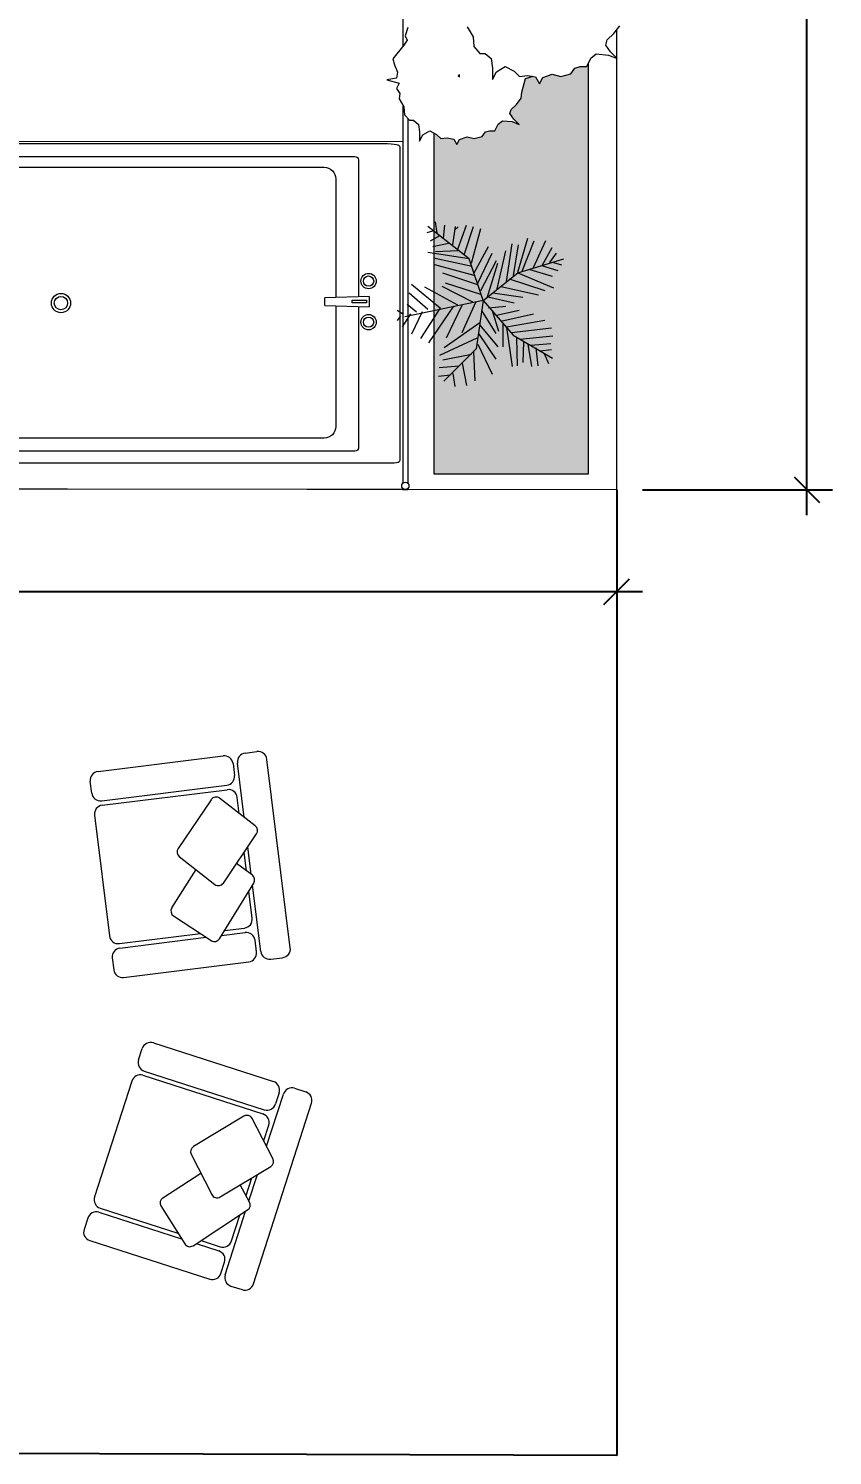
# Model space of a CAD drawing. Header units: millimetres. Extents: x 930 to 6336, y 2219 to 4338.
# Drawn here: x 5433 to 5747, y 2515 to 3071 of the extents above; entities that cross this region are included whole.
import ezdxf

# ---------------------------------------------------------------- set-up
doc = ezdxf.new("R2010")
doc.units = ezdxf.units.MM
for name, color, linetype, lineweight in [('arredi', 5, 'Continuous', 18), ('piante', 102, 'Continuous', 18), ('QUOTE', 3, 'Continuous', 9), ('serramenti e scale', 4, 'Continuous', 18)]:
    doc.layers.add(name, color=color, linetype=linetype, lineweight=lineweight)
doc.layers.add('muri non sezionati', color=2, linetype='Continuous')
doc.styles.get("Standard").update_dxf_attribs({"font": 'arial.ttf'})
doc.dimstyles.new('ook', dxfattribs={"dimtxt": 15, "dimasz": 10, "dimexe": 10, "dimexo": 10, "dimgap": 5, "dimtad": 1, "dimtoh": 1, "dimdec": 0, "dimzin": 0, "dimdsep": 46, "dimtxsty": 'Standard', "dimblk": 'OBLIQUE', "dimcen": 0.09, "dimdle": 10, "dimclrt": 3, "dimadec": 0, "dimazin": 0, "dimtfac": 1, "dimtdec": 0, "dimtofl": 0, "dimtmove": 0, "dimatfit": 3, "dimldrblk": 'OBLIQUE', "dimfxl": 1, "dimtfill": 2, "dimtfillclr": 250, "dimtolj": 1, "dimtzin": 0, "dimarcsym": 0})

# ---------------------------------------------------------------- blocks, each defined once
blk = doc.blocks.new('_Oblique')
at = {"color": 0, "linetype": 'ByBlock', "lineweight": -2}
blk.add_line((-0.5, -0.5), (0.5, 0.5), dxfattribs=at)
blk = doc.blocks.new('*D60')
at = {"layer": 'Defpoints', "color": 0, "transparency": 16777216}
for p in [(5662.93, 3591.3), (5736.82, 3591.3), (5662.69, 2891.58)]:
    blk.add_point(p, dxfattribs=at)
at = {"layer": 'QUOTE', "color": 0, "lineweight": -2, "transparency": 16777216}
for p, q in [((5736.82, 2881.58), (5736.82, 3601.3)), ((5672.93, 3591.3), (5746.82, 3591.3)), ((5672.69, 2891.58), (5746.82, 2891.58))]:
    blk.add_line(p, q, dxfattribs=at)
at = {"layer": 'QUOTE', "color": 0, "lineweight": -2, "transparency": 16777216, "xscale": 10, "yscale": 10, "zscale": 10}
for p, rotation in [((5736.82, 3591.3), 90), ((5736.82, 2891.58), 270)]:
    blk.add_blockref('_Oblique', p, dxfattribs=dict(at, rotation=rotation))
at = {"layer": 'QUOTE', "color": 3, "transparency": 16777216, "insert": (5724.16, 3241.44), "char_height": 15, "attachment_point": 5, "rotation": 90, "bg_fill": 1, "box_fill_scale": 1.1, "bg_fill_color": 250, "bg_fill_transparency": 0}
blk.add_mtext('\\A1;700', dxfattribs=at)
blk = doc.blocks.new('*D22')
at = {"layer": 'Defpoints', "color": 0, "transparency": 16777216}
for p in [(5018.1, 2892.1), (5662.69, 2891.58), (5662.69, 2851.88)]:
    blk.add_point(p, dxfattribs=at)
at = {"layer": 'QUOTE', "color": 0, "lineweight": -2, "transparency": 16777216}
for p, q in [((5018.1, 2882.1), (5018.1, 2841.88)), ((5662.69, 2881.58), (5662.69, 2841.88)), ((5008.1, 2851.88), (5672.69, 2851.88))]:
    blk.add_line(p, q, dxfattribs=at)
at = {"layer": 'QUOTE', "color": 0, "lineweight": -2, "transparency": 16777216, "xscale": 10, "yscale": 10, "zscale": 10, "rotation": 180}
blk.add_blockref('_Oblique', (5018.1, 2851.88), dxfattribs=at)
at = {"layer": 'QUOTE', "color": 0, "lineweight": -2, "transparency": 16777216, "xscale": 10, "yscale": 10, "zscale": 10}
blk.add_blockref('_Oblique', (5662.69, 2851.88), dxfattribs=at)
at = {"layer": 'QUOTE', "color": 3, "transparency": 16777216, "insert": (5340.39, 2864.54), "char_height": 15, "attachment_point": 5, "bg_fill": 1, "box_fill_scale": 1.1, "bg_fill_color": 250, "bg_fill_transparency": 0}
blk.add_mtext('\\A1;645', dxfattribs=at)

msp = doc.modelspace()

# ---------------------------------------------------------------- hatches: boundary and pattern name
at = {"layer": 'piante'}
h = msp.add_hatch(dxfattribs=at)
h.set_pattern_fill('AR-SAND', color=256, scale=3, angle=90, style=0)
h.set_pattern_definition([(127.5, (-69208.5735, -55951.5872), (-5.7804713, -0.18898007), [0, -4.56, 0, -5.1, 0, -4.875]), (97.5, (-69208.5735, -55951.587), (-8.4664382, 5.3093301), [0, -2.46, 0, -4.11, 0, -1.575]), (57.5, (-69208.5735, -55955.277), (-0.01697716, 9.34242559), [0, -1.5, 0, -5.4, 0, -7.05]), (47.5, (-69208.5735, -55955.277), (-2.6330267, 9.0183798), [0, -0.75, 0, -3.54, 0, -4.05])])
h.paths.add_polyline_path([(5629.92, 3052.65), (5627.12, 3051.84), (5625.66, 3046.46), (5625.45, 3044.19), (5623.57, 3041.74), (5621.49, 3039.79), (5621.07, 3038.16), (5622.53, 3036.05), (5624.62, 3033.93), (5621.9, 3035.07), (5618.15, 3035.4), (5616.48, 3034.09), (5615.23, 3031.49), (5613.14, 3031.49), (5611.47, 3031), (5610.22, 3029.21), (5607.09, 3028.4), (5604.38, 3029.05), (5601.45, 3028.07), (5600.41, 3026.12), (5599.16, 3028.23), (5596.65, 3028.72), (5594.15, 3028.4), (5592.48, 3030.02), (5591.58, 3030.51), (5591.58, 2897.65), (5651.58, 2897.65), (5651.58, 3057.54), (5651.09, 3056.51), (5648.48, 3056.51), (5646.39, 3055.9), (5644.83, 3053.67), (5640.91, 3052.65), (5637.52, 3053.46), (5633.87, 3052.24), (5632.57, 3049.8), (5631, 3052.44)])
h.paths.add_polyline_path([(5603.95, 2978.92), (5604.01, 2978.9), (5604.04, 2978.95)], flags=16)
h.paths.add_polyline_path([(5609.61, 3268.62), (5607.09, 3269.42), (5605.63, 3270.2), (5604.59, 3273.12), (5601.52, 3269.48), (5601.66, 3273.23), (5600.97, 3274.14), (5598.88, 3273.98), (5595.53, 3276.49), (5592.94, 3277.7), (5591.83, 3281.01), (5591.58, 3281.24), (5591.58, 3076.55), (5594.36, 3076.74), (5595.61, 3078.21), (5595.61, 3082.27), (5595.4, 3085.2), (5596.65, 3081.95), (5598.12, 3079.02), (5599.99, 3078.37), (5602.71, 3078.86), (5603.58, 3078.06), (5604.39, 3079.71), (5598.4, 3081.34), (5603.09, 3082.15), (5603.61, 3085), (5602.05, 3088.66), (5601.26, 3091.51), (5606.74, 3098.22), (5608.31, 3100.67), (5607.26, 3102.7), (5607.45, 3103.27), (5606.24, 3102.55), (5605.46, 3101.02), (5605.46, 3103.26), (5605.19, 3105.09), (5604.02, 3106.11), (5602.98, 3106.11), (5601.8, 3107.43), (5601.67, 3109.36), (5600.5, 3111.3), (5600.63, 3112.62), (5599.85, 3113.84), (5600.5, 3115.16), (5597.5, 3115.98), (5599.85, 3116.38), (5600.11, 3117.81), (5599.33, 3119.64), (5598.93, 3121.06), (5601.67, 3124.42), (5602.46, 3125.64), (5601.93, 3126.66), (5602.59, 3128.69), (5603.89, 3128.59), (5604.8, 3128.9), (5606.63, 3130.63), (5607.8, 3131.64), (5610.8, 3131.85), (5611.59, 3132.76), (5611.59, 3135.31), (5611.45, 3137.14), (5612.24, 3135.1), (5613.15, 3133.27), (5614.32, 3132.86), (5616.02, 3133.17), (5616.8, 3132.46), (5620.06, 3132.05), (5620.72, 3132.56), (5620.98, 3132.15), (5622.15, 3131.54), (5622.8, 3131.03), (5623.06, 3129.51), (5624.89, 3131.03), (5624.5, 3129.2), (5624.76, 3128.69), (5625.8, 3128.59), (5627.24, 3127.07), (5628.41, 3126.25), (5628.67, 3124.52), (5629.71, 3123.2), (5630.37, 3120.96), (5630.24, 3119.44), (5630.76, 3118.01), (5631.28, 3117.6), (5634.41, 3117.2), (5631.28, 3116.28), (5631.05, 3115.46), (5632.04, 3115.11), (5635.44, 3115.72), (5637, 3114.3), (5643.52, 3113.48), (5644.83, 3114.5), (5645.35, 3113.69), (5647.7, 3112.47), (5649, 3111.45), (5649.52, 3108.4), (5651.58, 3110.12), (5651.58, 3168.96), (5646.37, 3176.74), (5648.2, 3189.56), (5631.32, 3186.45), (5631.44, 3186.64), (5631.61, 3186.51), (5648.2, 3189.56), (5642.8, 3205.76), (5642.69, 3205.85), (5642.78, 3205.84), (5648.2, 3189.56), (5649.8, 3190.84), (5651.58, 3196.56), (5651.58, 3259.82), (5650.66, 3258.58), (5649.68, 3257.38), (5646.76, 3256.66), (5646.15, 3255.63), (5646.58, 3253.12), (5647.03, 3251.34), (5645.9, 3253.21), (5644.69, 3254.86), (5643.46, 3255.06), (5641.85, 3254.47), (5640.95, 3255.03), (5637.67, 3254.87), (5637.12, 3254.26), (5636.79, 3254.62), (5635.53, 3255.02), (5634.8, 3255.41), (5634.28, 3256.86), (5632.74, 3255.05), (5632.81, 3256.92), (5632.47, 3257.38), (5631.42, 3257.3), (5629.75, 3258.55), (5628.45, 3259.15), (5627.9, 3260.81), (5626.64, 3261.94), (5625.62, 3264.03), (5625.48, 3265.56), (5624.73, 3266.87), (5624.14, 3267.18), (5620.99, 3267.04), (5623.91, 3268.48), (5623.99, 3269.34), (5622.96, 3269.5), (5619.72, 3268.32), (5617.94, 3269.45), (5611.37, 3269.14), (5610.26, 3267.91)])

# ---------------------------------------------------------------- linework, layer by layer
at = {"layer": 'arredi'}
for p, q in [((5561.99, 3019.72), (5561.98, 2966.76)), ((5566.18, 2966.88), (5548.83, 2966.38)), ((5548.83, 2963.38), (5548.83, 2966.38)), ((5566.18, 2966.88), (5566.18, 2962.88)), ((5548.83, 2963.38), (5566.18, 2962.88)), ((5561.98, 2963), (5561.97, 2907.68)), ((5460.46, 2781.78), (5509.23, 2787.85)), ((5517.83, 2788.92), (5522.42, 2789.49)), ((5535.43, 2713.03), (5526.29, 2786.47)), ((5513.1, 2784.83), (5513.67, 2780.24)), ((5517.45, 2763.84), (5514.82, 2785.05)), ((5458.01, 2773.32), (5457.44, 2777.91)), ((5461.88, 2770.31), (5510.65, 2776.37)), ((5462.1, 2768.59), (5510.87, 2774.65)), ((5504.53, 2770.76), (5491.66, 2751.72)), ((5521.73, 2760.52), (5507.86, 2771.29)), ((5515.52, 2765.35), (5514.74, 2771.64)), ((5459.08, 2764.72), (5464.93, 2717.67)), ((5509.36, 2738.28), (5522.23, 2757.4)), ((5492.15, 2748.61), (5506.02, 2737.75)), ((5518.29, 2743.05), (5517.4, 2750.22)), ((5520.22, 2741.61), (5518.88, 2752.41)), ((5489.23, 2728.59), (5498.67, 2743.51)), ((5520.63, 2741.3), (5514.49, 2745.9)), ((5507.81, 2716.58), (5521.21, 2738.23)), ((5523.95, 2711.61), (5520.74, 2737.46)), ((5520.59, 2724.59), (5519.28, 2735.11)), ((5489.92, 2725.42), (5504.58, 2715.86)), ((5509.77, 2719.75), (5517.57, 2720.72)), ((5468.8, 2714.65), (5500.4, 2718.58)), ((5469.02, 2712.93), (5502.65, 2717.11)), ((5508.6, 2717.85), (5517.79, 2719)), ((5522.23, 2711.39), (5521.66, 2715.98)), ((5466, 2709.06), (5466.58, 2704.47)), ((5527.82, 2708.59), (5532.41, 2709.16)), ((5470.45, 2701.46), (5519.21, 2707.52)), ((5482.05, 2675.98), (5528.83, 2660.92)), ((5476.26, 2669.34), (5477.68, 2673.74)), ((5478.5, 2664.97), (5525.28, 2649.91)), ((5473.61, 2661.08), (5459.08, 2615.95)), ((5477.97, 2663.32), (5524.75, 2648.26)), ((5526.17, 2635.68), (5532.72, 2656.02)), ((5531.07, 2656.55), (5529.65, 2652.15)), ((5537.08, 2658.26), (5541.48, 2656.84)), ((5517.36, 2647.41), (5497.67, 2635.57)), ((5521.05, 2582.03), (5543.72, 2652.48)), ((5528.65, 2630.87), (5520.61, 2646.48)), ((5525.05, 2637.86), (5526.99, 2643.9)), ((5496.8, 2632.53), (5504.8, 2616.84)), ((5485.71, 2615.62), (5500.56, 2625.16)), ((5508.06, 2615.92), (5527.79, 2627.83)), ((5519.55, 2613.9), (5515.92, 2620.66)), ((5518.16, 2616.48), (5520.38, 2623.35)), ((5519.3, 2614.35), (5522.64, 2624.72)), ((5460.79, 2609.94), (5493.05, 2599.55)), ((5461.32, 2611.59), (5491.62, 2601.83)), ((5485, 2612.45), (5494.26, 2597.6)), ((5497.5, 2596.89), (5518.78, 2610.87)), ((5510.04, 2585.58), (5518.02, 2610.38)), ((5512.46, 2598.77), (5515.71, 2608.86)), ((5456.42, 2607.7), (5455, 2603.29)), ((5457.24, 2598.93), (5504.02, 2583.87)), ((5498.75, 2597.72), (5507.57, 2594.88)), ((5500.61, 2598.94), (5508.1, 2596.53)), ((5508.39, 2586.11), (5509.81, 2590.51)), ((5512.28, 2581.21), (5516.68, 2579.79))]:
    msp.add_line(p, q, dxfattribs=at)
msp.add_lwpolyline([(5579.31, 2891.65), (5579.31, 2891.65), (5317.8, 2891.86), (5317.8, 3027.36), (5579.31, 3027.29), (5579.31, 2894.1)], dxfattribs=at)
msp.add_lwpolyline([(5559.49, 2965.38), (5565.18, 2965.38), (5565.18, 2964.38), (5559.49, 2964.38)], close=True, dxfattribs=at)
for centre, radius in [((5565.94, 2972.88), 3), ((5565.94, 2972.88), 2), ((5446.01, 2964.31), 3.75), ((5446.01, 2964.31), 2.6), ((5565.94, 2956.88), 3), ((5565.94, 2956.88), 2)]:
    msp.add_circle(centre, radius, dxfattribs=at)
for centre, radius, start, end in [((5509.65, 2784.4), 3.47, 7.0881, 97.0881), ((5518.26, 2785.47), 3.47, 97.0881, 187.0881), ((5522.85, 2786.05), 3.47, 7.0881, 97.0881), ((5460.89, 2778.34), 3.47, 97.0881, 187.0881), ((5510.23, 2779.81), 3.47, 277.0881, 7.0881), ((5461.46, 2773.75), 3.47, 187.0881, 277.0881), ((5506.44, 2769.47), 2.31, 52.1703, 145.9533), ((5511.3, 2771.21), 3.47, 7.0881, 97.0881), ((5462.53, 2765.14), 3.47, 97.0881, 187.0881), ((5520.32, 2758.69), 2.31, 326.0531, 52.1703), ((5493.58, 2750.43), 2.31, 145.9533, 231.9406), ((5507.44, 2739.57), 2.31, 231.9406, 326.0531), ((5519.25, 2739.45), 2.31, 328.2332, 53.1614), ((5491.18, 2727.36), 2.31, 147.6758, 236.8907), ((5517.15, 2724.16), 3.47, 277.0881, 7.0881), ((5468.38, 2718.1), 3.47, 187.0881, 277.0881), ((5505.84, 2717.8), 2.31, 236.8907, 328.2332), ((5518.22, 2715.55), 3.47, 7.0881, 97.0881), ((5469.45, 2709.49), 3.47, 97.0881, 187.0881), ((5518.79, 2710.96), 3.47, 277.0881, 7.0881), ((5527.39, 2712.03), 3.47, 187.0881, 277.0881), ((5531.98, 2712.61), 3.47, 277.0881, 7.0881), ((5470.02, 2704.9), 3.47, 187.0881, 277.0881), ((5480.98, 2672.68), 3.47, 72.1562, 162.1562), ((5479.57, 2668.27), 3.47, 162.1562, 252.1562), ((5476.91, 2660.02), 3.47, 72.1562, 162.1562), ((5527.76, 2657.62), 3.47, 342.1562, 72.1562), ((5536.02, 2654.96), 3.47, 72.1562, 162.1562), ((5540.42, 2653.54), 3.47, 342.1562, 72.1562), ((5518.55, 2645.42), 2.31, 27.2384, 121.0214), ((5523.69, 2644.96), 3.47, 342.1562, 72.1562), ((5526.35, 2653.21), 3.47, 252.1562, 342.1562), ((5498.86, 2633.58), 2.31, 121.0214, 207.0087), ((5526.59, 2629.81), 2.31, 301.1212, 27.2384), ((5462.38, 2614.89), 3.47, 162.1562, 252.1562), ((5486.96, 2613.67), 2.31, 122.7439, 211.9589), ((5506.86, 2617.9), 2.31, 207.0087, 301.1212), ((5517.51, 2612.81), 2.31, 303.3013, 28.2296), ((5459.72, 2606.63), 3.47, 72.1562, 162.1562), ((5458.31, 2602.23), 3.47, 162.1562, 252.1562), ((5496.23, 2598.82), 2.31, 211.9589, 303.3013), ((5509.16, 2599.83), 3.47, 252.1562, 342.1562), ((5506.5, 2591.57), 3.47, 342.1562, 72.1562), ((5505.09, 2587.17), 3.47, 252.1562, 342.1562), ((5513.34, 2584.51), 3.47, 162.1562, 252.1562), ((5517.74, 2583.1), 3.47, 252.1562, 342.1562)]:
    msp.add_arc(centre, radius, start, end, dxfattribs=at)
for points, knots in [([(5318.8, 3024.92), (5318.8, 3025.69), (5319.43, 3026.32), (5320.2, 3026.32), (5320.2, 3026.32), (5573.29, 3026.32), (5573.29, 3026.32), (5577.69, 3026.25), (5578.32, 3025.62), (5578.32, 3024.85), (5578.32, 3024.85), (5578.32, 2903.33), (5578.32, 2903.33), (5578.32, 2902.56), (5577.69, 2901.93), (5573.29, 2902), (5573.29, 2902), (5320.2, 2902), (5320.2, 2902), (5319.43, 2902), (5318.8, 2902.63), (5318.8, 2903.4), (5318.8, 2903.4), (5318.8, 3024.92), (5318.8, 3024.92)], [0, 0, 0, 0, 1, 1, 1, 2, 2, 2, 3, 3, 3, 4, 4, 4, 5, 5, 5, 6, 6, 6, 7, 7, 7, 8, 8, 8, 8]), ([(5331.52, 3020.08), (5331.52, 3020.85), (5332.15, 3021.48), (5332.92, 3021.48), (5332.92, 3021.48), (5560.59, 3021.48), (5560.59, 3021.48), (5561.37, 3021.48), (5561.99, 3020.85), (5561.99, 3020.08), (5561.99, 3020.08), (5561.99, 2993.84), (5561.99, 2966.76)], [0, 0, 0, 0, 1, 1, 1, 2, 2, 2, 3, 3, 3, 3.483739, 3.483739, 3.483739, 3.483739]), ([(5561.99, 2963), (5561.99, 2935.32), (5561.99, 2907.97), (5561.99, 2907.97), (5561.99, 2907.2), (5561.37, 2906.57), (5560.59, 2906.57), (5560.59, 2906.57), (5332.92, 2906.57), (5332.92, 2906.57), (5332.15, 2906.57), (5331.52, 2907.2), (5331.52, 2907.97), (5331.52, 2907.97), (5331.52, 3020.08), (5331.52, 3020.08)], [3.506098, 3.506098, 3.506098, 3.506098, 4, 4, 4, 5, 5, 5, 6, 6, 6, 7, 7, 7, 8, 8, 8, 8]), ([(5340.28, 3012.65), (5340.28, 3015.2), (5342.34, 3017.25), (5344.88, 3017.25), (5344.88, 3017.25), (5548.59, 3017.25), (5548.59, 3017.25), (5551.13, 3017.25), (5553.19, 3015.2), (5553.19, 3012.65), (5553.19, 3012.65), (5553.19, 2989.9), (5553.19, 2966.5)], [0, 0, 0, 0, 1, 1, 1, 2, 2, 2, 3, 3, 3, 3.485813, 3.485813, 3.485813, 3.485813]), ([(5553.19, 2963.25), (5553.19, 2939.56), (5553.19, 2916.25), (5553.19, 2916.25), (5553.19, 2913.71), (5551.13, 2911.65), (5548.59, 2911.65), (5548.59, 2911.65), (5344.88, 2911.65), (5344.88, 2911.65), (5342.34, 2911.65), (5340.28, 2913.71), (5340.28, 2916.25), (5340.28, 2916.25), (5340.28, 3012.65), (5340.28, 3012.65)], [3.5083, 3.5083, 3.5083, 3.5083, 4, 4, 4, 5, 5, 5, 6, 6, 6, 7, 7, 7, 8, 8, 8, 8])]:
    msp.add_open_spline(points, degree=3, knots=knots, dxfattribs=at)
at = {"layer": 'muri non sezionati'}
for p, q in [((5662.69, 2891.58), (5662.69, 2515.16)), ((5662.69, 2515.16), (5017.79, 2517.04))]:
    msp.add_line(p, q, dxfattribs=at)
at = {"layer": 'piante'}
for p, q in [((5588.75, 2991.8), (5590.98, 2992.45)), ((5588.75, 2991.8), (5590.98, 2992.45)), ((5605.22, 2981.51), (5589.02, 2994.11)), ((5605.22, 2981.51), (5589.02, 2994.11)), ((5592.65, 2991.58), (5592.09, 2995.93)), ((5592.65, 2991.58), (5592.09, 2995.93)), ((5595.16, 2989.63), (5595.72, 2994.62)), ((5595.16, 2989.63), (5595.72, 2994.62)), ((5598.78, 2987.02), (5599.89, 2994.19)), ((5598.78, 2987.02), (5599.89, 2994.19)), ((5600.73, 2985.28), (5604.07, 2994.62)), ((5600.73, 2985.28), (5604.07, 2994.62)), ((5603.24, 2983.1), (5606.86, 2994.19)), ((5603.24, 2983.1), (5606.86, 2994.19)), ((5606.02, 2979.85), (5609.65, 2993.32)), ((5606.02, 2979.85), (5609.65, 2993.32)), ((5590.14, 2988.54), (5593.49, 2990.5)), ((5590.14, 2988.54), (5593.49, 2990.5)), ((5590.98, 2986.37), (5597.11, 2987.67)), ((5590.98, 2986.37), (5597.11, 2987.67)), ((5619.68, 2972.67), (5621.91, 2987.45)), ((5619.68, 2972.67), (5621.91, 2987.45)), ((5622.47, 2975.06), (5624.42, 2987.02)), ((5622.47, 2975.06), (5624.42, 2987.02)), ((5624.14, 2976.37), (5628.04, 2989.63)), ((5624.14, 2976.37), (5628.04, 2989.63)), ((5625.81, 2976.8), (5630.55, 2988.54)), ((5625.81, 2976.8), (5630.55, 2988.54)), ((5630.27, 2978.11), (5635, 2988.76)), ((5630.27, 2978.11), (5635, 2988.76)), ((5605.19, 2981.58), (5589.03, 2983.97)), ((5605.19, 2981.58), (5589.03, 2983.97)), ((5606.3, 2978.54), (5591.26, 2981.8)), ((5606.3, 2978.54), (5591.26, 2981.8)), ((5592.09, 2984.41), (5600.73, 2984.84)), ((5592.09, 2984.41), (5600.73, 2984.84)), ((5610.62, 2965.31), (5605.22, 2981.51)), ((5610.62, 2965.31), (5605.22, 2981.51)), ((5607.14, 2976.15), (5612.71, 2986.37)), ((5607.14, 2976.15), (5612.71, 2986.37)), ((5608.53, 2972.02), (5614.11, 2983.76)), ((5608.53, 2972.02), (5614.11, 2983.76)), ((5616.06, 2969.85), (5619.4, 2984.63)), ((5616.06, 2969.85), (5619.4, 2984.63)), ((5624.12, 2976.11), (5642.12, 2981.51)), ((5624.12, 2976.11), (5642.12, 2981.51)), ((5633.61, 2978.98), (5637.51, 2985.93)), ((5633.61, 2978.98), (5637.51, 2985.93)), ((5636.68, 2980.06), (5639.18, 2983.76)), ((5636.68, 2980.06), (5639.18, 2983.76)), ((5607.14, 2975.06), (5591.81, 2979.19)), ((5607.14, 2975.06), (5591.81, 2979.19)), ((5608.53, 2971.37), (5594.88, 2975.93)), ((5608.53, 2971.37), (5594.88, 2975.93)), ((5609.65, 2969.19), (5615.78, 2980.93)), ((5609.65, 2969.19), (5615.78, 2980.93)), ((5610.62, 2965.31), (5624.12, 2976.11)), ((5610.62, 2965.31), (5624.12, 2976.11)), ((5612.16, 2966.37), (5616.34, 2979.85)), ((5612.16, 2966.37), (5616.34, 2979.85)), ((5624.14, 2976.15), (5638.07, 2970.28)), ((5624.14, 2976.15), (5638.07, 2970.28)), ((5628.87, 2977.45), (5637.51, 2974.85)), ((5628.87, 2977.45), (5637.51, 2974.85)), ((5633.33, 2978.98), (5639.74, 2977.02)), ((5633.33, 2978.98), (5639.74, 2977.02)), ((5638.07, 2980.06), (5641.14, 2979.19)), ((5638.07, 2980.06), (5641.14, 2979.19)), ((5594.04, 2962.24), (5582.62, 2971.59)), ((5594.04, 2962.24), (5582.62, 2971.59)), ((5600.73, 2963.54), (5587.91, 2970.5)), ((5600.73, 2963.54), (5587.91, 2970.5)), ((5606.58, 2964.63), (5594.6, 2970.72)), ((5606.58, 2964.63), (5594.6, 2970.72)), ((5609.65, 2967.67), (5595.99, 2972.02)), ((5609.65, 2967.67), (5595.99, 2972.02)), ((5617.45, 2970.72), (5632.22, 2967.46)), ((5617.45, 2970.72), (5632.22, 2967.46)), ((5620.79, 2973.76), (5634.73, 2969.19)), ((5620.79, 2973.76), (5634.73, 2969.19)), ((5610.62, 2965.31), (5580.05, 2958.94)), ((5589.03, 2961.8), (5581.78, 2968.11)), ((5589.03, 2961.8), (5581.78, 2968.11)), ((5602.4, 2952.89), (5607.7, 2964.63)), ((5602.4, 2952.89), (5607.7, 2964.63)), ((5610.62, 2965.31), (5607.92, 2946.41)), ((5610.62, 2965.31), (5607.92, 2946.41)), ((5610.62, 2965.31), (5622.32, 2951.81)), ((5610.62, 2965.31), (5622.32, 2951.81)), ((5612.43, 2966.8), (5622.74, 2964.41)), ((5612.43, 2966.8), (5622.74, 2964.41)), ((5614.38, 2968.33), (5626.09, 2966.59)), ((5614.38, 2968.33), (5626.09, 2966.59)), ((5579.55, 2959.85), (5577.05, 2961.37)), ((5578.44, 2959.2), (5577.05, 2957.46)), ((5582.34, 2960.07), (5579, 2955.07)), ((5584.57, 2960.72), (5580.95, 2963.76)), ((5586.8, 2960.93), (5582.62, 2952.24)), ((5593.76, 2962.24), (5586.24, 2950.5)), ((5593.76, 2962.24), (5586.24, 2950.5)), ((5599.06, 2963.11), (5589.31, 2948.76)), ((5599.06, 2963.11), (5589.31, 2948.76)), ((5596.27, 2950.72), (5602.4, 2963.54)), ((5596.27, 2950.72), (5602.4, 2963.54)), ((5609.93, 2961.37), (5615.5, 2952.46)), ((5609.93, 2961.37), (5615.5, 2952.46)), ((5612.71, 2962.46), (5619.4, 2963.11)), ((5612.71, 2962.46), (5619.4, 2963.11)), ((5614.11, 2961.37), (5616.61, 2953.33)), ((5614.11, 2961.37), (5616.61, 2953.33)), ((5615.78, 2959.63), (5624.69, 2961.59)), ((5615.78, 2959.63), (5624.69, 2961.59)), ((5617.45, 2957.24), (5630.27, 2960.07)), ((5617.45, 2957.24), (5630.27, 2960.07)), ((5609.37, 2956.59), (5595.44, 2946.81)), ((5609.37, 2956.59), (5595.44, 2946.81)), ((5609.37, 2955.72), (5616.34, 2947.24)), ((5609.37, 2955.72), (5616.34, 2947.24)), ((5618.29, 2956.15), (5618.29, 2947.24)), ((5618.29, 2956.15), (5618.29, 2947.24)), ((5619.68, 2955.07), (5634.73, 2957.68)), ((5619.68, 2955.07), (5634.73, 2957.68)), ((5619.68, 2954.85), (5621.91, 2939.63)), ((5619.68, 2954.85), (5621.91, 2939.63)), ((5621.63, 2952.89), (5637.23, 2954.63)), ((5621.63, 2952.89), (5637.23, 2954.63)), ((5593.76, 2943.98), (5608.25, 2950.72)), ((5593.76, 2943.98), (5608.25, 2950.72)), ((5608.53, 2948.33), (5614.11, 2936.59)), ((5608.53, 2948.33), (5614.11, 2936.59)), ((5608.81, 2952.46), (5615.5, 2942.46)), ((5608.81, 2952.46), (5615.5, 2942.46)), ((5622.32, 2951.81), (5637.62, 2942.81)), ((5622.32, 2951.81), (5637.62, 2942.81)), ((5623.58, 2950.72), (5623.86, 2939.85)), ((5623.58, 2950.72), (5623.86, 2939.85)), ((5624.97, 2950.28), (5637.79, 2951.59)), ((5624.97, 2950.28), (5637.79, 2951.59)), ((5626.37, 2949.2), (5626.09, 2941.16)), ((5626.37, 2949.2), (5626.09, 2941.16)), ((5628.04, 2948.33), (5629.43, 2939.63)), ((5628.04, 2948.33), (5629.43, 2939.63)), ((5629.15, 2947.89), (5636.95, 2948.55)), ((5629.15, 2947.89), (5636.95, 2948.55)), ((5594.88, 2942.24), (5606.02, 2944.42)), ((5594.88, 2942.24), (5606.02, 2944.42)), ((5607.92, 2946.41), (5595.32, 2933.81)), ((5607.92, 2946.41), (5595.32, 2933.81)), ((5606.86, 2945.29), (5607.42, 2933.98)), ((5606.86, 2945.29), (5607.42, 2933.98)), ((5631.1, 2946.81), (5631.94, 2939.85)), ((5631.1, 2946.81), (5631.94, 2939.85)), ((5632.78, 2945.72), (5637.23, 2946.16)), ((5632.78, 2945.72), (5637.23, 2946.16)), ((5634.45, 2944.63), (5636.12, 2940.72)), ((5634.45, 2944.63), (5636.12, 2940.72)), ((5593.49, 2939.2), (5601.29, 2939.85)), ((5593.49, 2939.2), (5601.29, 2939.85)), ((5598.78, 2936.81), (5599.62, 2931.81)), ((5598.78, 2936.81), (5599.62, 2931.81)), ((5602.4, 2940.94), (5604.07, 2932.24)), ((5602.4, 2940.94), (5604.07, 2932.24)), ((5597.94, 2936.16), (5593.21, 2935.72)), ((5597.94, 2936.16), (5593.21, 2935.72))]:
    msp.add_line(p, q, dxfattribs=at)
for points in [[(5581.21, 3071.69), (5580.17, 3068.44), (5581, 3066.81), (5579.75, 3064.86), (5575.37, 3059.49), (5575.99, 3057.21), (5577.25, 3054.28), (5576.83, 3052), (5573.07, 3051.35), (5577.87, 3050.05), (5576.83, 3047.93), (5578.08, 3045.98), (5577.87, 3043.86), (5579.75, 3040.77), (5579.96, 3037.67), (5581.84, 3035.56), (5583.51, 3035.56), (5585.39, 3033.93), (5585.8, 3031), (5585.8, 3027.42), (5587.06, 3029.86), (5589.77, 3031.49), (5592.48, 3030.02), (5594.15, 3028.4), (5596.65, 3028.72), (5599.16, 3028.23), (5600.41, 3026.12), (5601.45, 3028.07), (5604.38, 3029.05), (5607.09, 3028.4), (5610.22, 3029.21), (5611.47, 3031), (5613.14, 3031.49), (5615.23, 3031.49), (5616.48, 3034.09), (5618.15, 3035.4), (5621.9, 3035.07), (5624.62, 3033.93), (5622.53, 3036.05), (5621.07, 3038.16), (5621.49, 3039.79), (5623.57, 3041.74), (5625.45, 3044.19), (5625.66, 3046.46), (5627.12, 3051.84), (5630.1, 3052.71)], [(5604.39, 3071.98), (5606.74, 3068.11), (5607, 3064.25), (5609.35, 3061.6), (5611.44, 3061.6), (5613.78, 3059.57), (5614.31, 3055.9), (5614.31, 3051.43), (5615.87, 3054.48), (5619.26, 3056.51), (5622.65, 3054.68), (5624.74, 3052.65), (5627.87, 3053.05), (5631, 3052.44), (5632.57, 3049.8), (5633.87, 3052.24), (5637.52, 3053.46), (5640.91, 3052.65), (5644.83, 3053.67), (5646.39, 3055.9), (5648.48, 3056.51), (5651.09, 3056.51), (5652.65, 3059.77), (5654.74, 3061.4), (5659.43, 3060.99), (5662.82, 3059.57), (5660.22, 3062.21), (5658.39, 3064.86), (5658.91, 3066.89), (5661.52, 3069.33), (5663.87, 3072.38)]]:
    msp.add_lwpolyline(points, dxfattribs=at)
msp.add_lwpolyline([(5600.83, 3052.81), (5601.45, 3052.32), (5601.45, 3053.3)], close=True, dxfattribs=at)
msp.add_arc((5596.91, 2997.52), 5.24, 299.8257, 318.9427, dxfattribs=at)
at = {"layer": 'serramenti e scale', "linetype": 'ByBlock'}
for p, q in [((5579.31, 3200.66), (5579.31, 3064.32)), ((5579.31, 3041.49), (5579.31, 2894.1)), ((5581.31, 3036.15), (5581.31, 2894.02)), ((5579.31, 2891.65), (5581.31, 2891.64))]:
    msp.add_line(p, q, dxfattribs=at)
at = {"layer": 'serramenti e scale'}
for p, q in [((5662.69, 2891.58), (5662.75, 3070.93)), ((5591.58, 2897.65), (5591.58, 3030.51)), ((5591.58, 2897.65), (5591.58, 3030.51)), ((5662.69, 2891.58), (5138.72, 2892))]:
    msp.add_line(p, q, dxfattribs=at)
msp.add_lwpolyline([(5651.58, 3057.54), (5651.58, 2897.65), (5591.58, 2897.65), (5591.58, 3030.51)], dxfattribs=at)
msp.add_lwpolyline([(5651.58, 3057.54), (5651.58, 2897.65), (5591.58, 2897.65), (5591.58, 3030.51)], dxfattribs=at)
at = {"layer": 'serramenti e scale', "linetype": 'ByBlock'}
msp.add_circle((5580.28, 2893.06), 1.42, dxfattribs=at)

# ---------------------------------------------------------------- dimensions: what is measured, and where the dimension line sits
at = {"layer": 'QUOTE'}
dim = msp.add_linear_dim(base=(5736.82, 3591.3), p1=(5662.69, 2891.58), p2=(5662.93, 3591.3), angle=90, dimstyle='ook', dxfattribs=at)
dim.commit()
dim.dimension.update_dxf_attribs({"geometry": '*D60', "text_midpoint": (5724.16, 3241.44)})
dim = msp.add_linear_dim(base=(5662.69, 2851.88), p1=(5018.1, 2892.1), p2=(5662.69, 2891.58), dimstyle='ook', dxfattribs=at)
dim.commit()
dim.dimension.update_dxf_attribs({"geometry": '*D22', "text_midpoint": (5340.39, 2864.54)})

doc.saveas('drawing.dxf')
